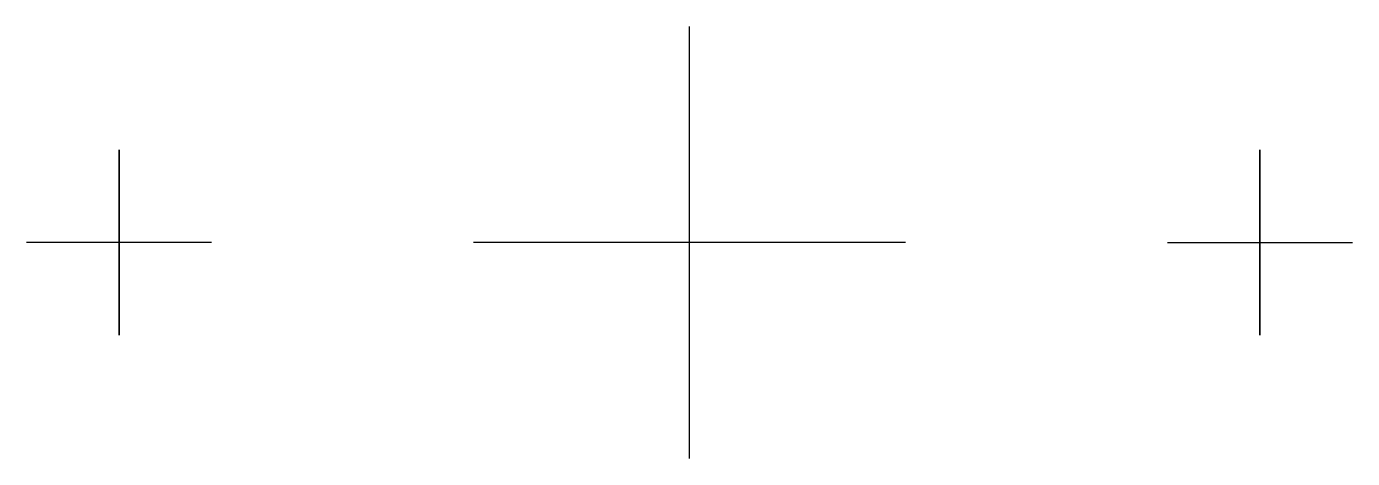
# Model space of a CAD drawing. Header units: millimetres. Extents: x -10.7 to 10.8, y -3.5 to 3.5.
import ezdxf

# ---------------------------------------------------------------- set-up
doc = ezdxf.new("R2010")
doc.units = ezdxf.units.MM
doc.header["$MEASUREMENT"] = 0

msp = doc.modelspace()

# ---------------------------------------------------------------- linework, layer by layer
at = {"linetype": 'Continuous'}
for p, q in [((0, -3.5), (0, 3.5)), ((-7.75, 0), (-10.75, 0)), ((7.75, 0), (10.75, 0)), ((3.5, 0), (-3.5, 0))]:
    msp.add_line(p, q, dxfattribs=at)
for points in [[(-9.25, -1.5), (-9.25, -1.5), (-9.25, 1.5), (-9.25, 1.5)], [(9.25, -1.5), (9.25, -1.5), (9.25, 1.5), (9.25, 1.5)]]:
    msp.add_lwpolyline(points, close=True, dxfattribs=at)

doc.saveas('drawing.dxf')
